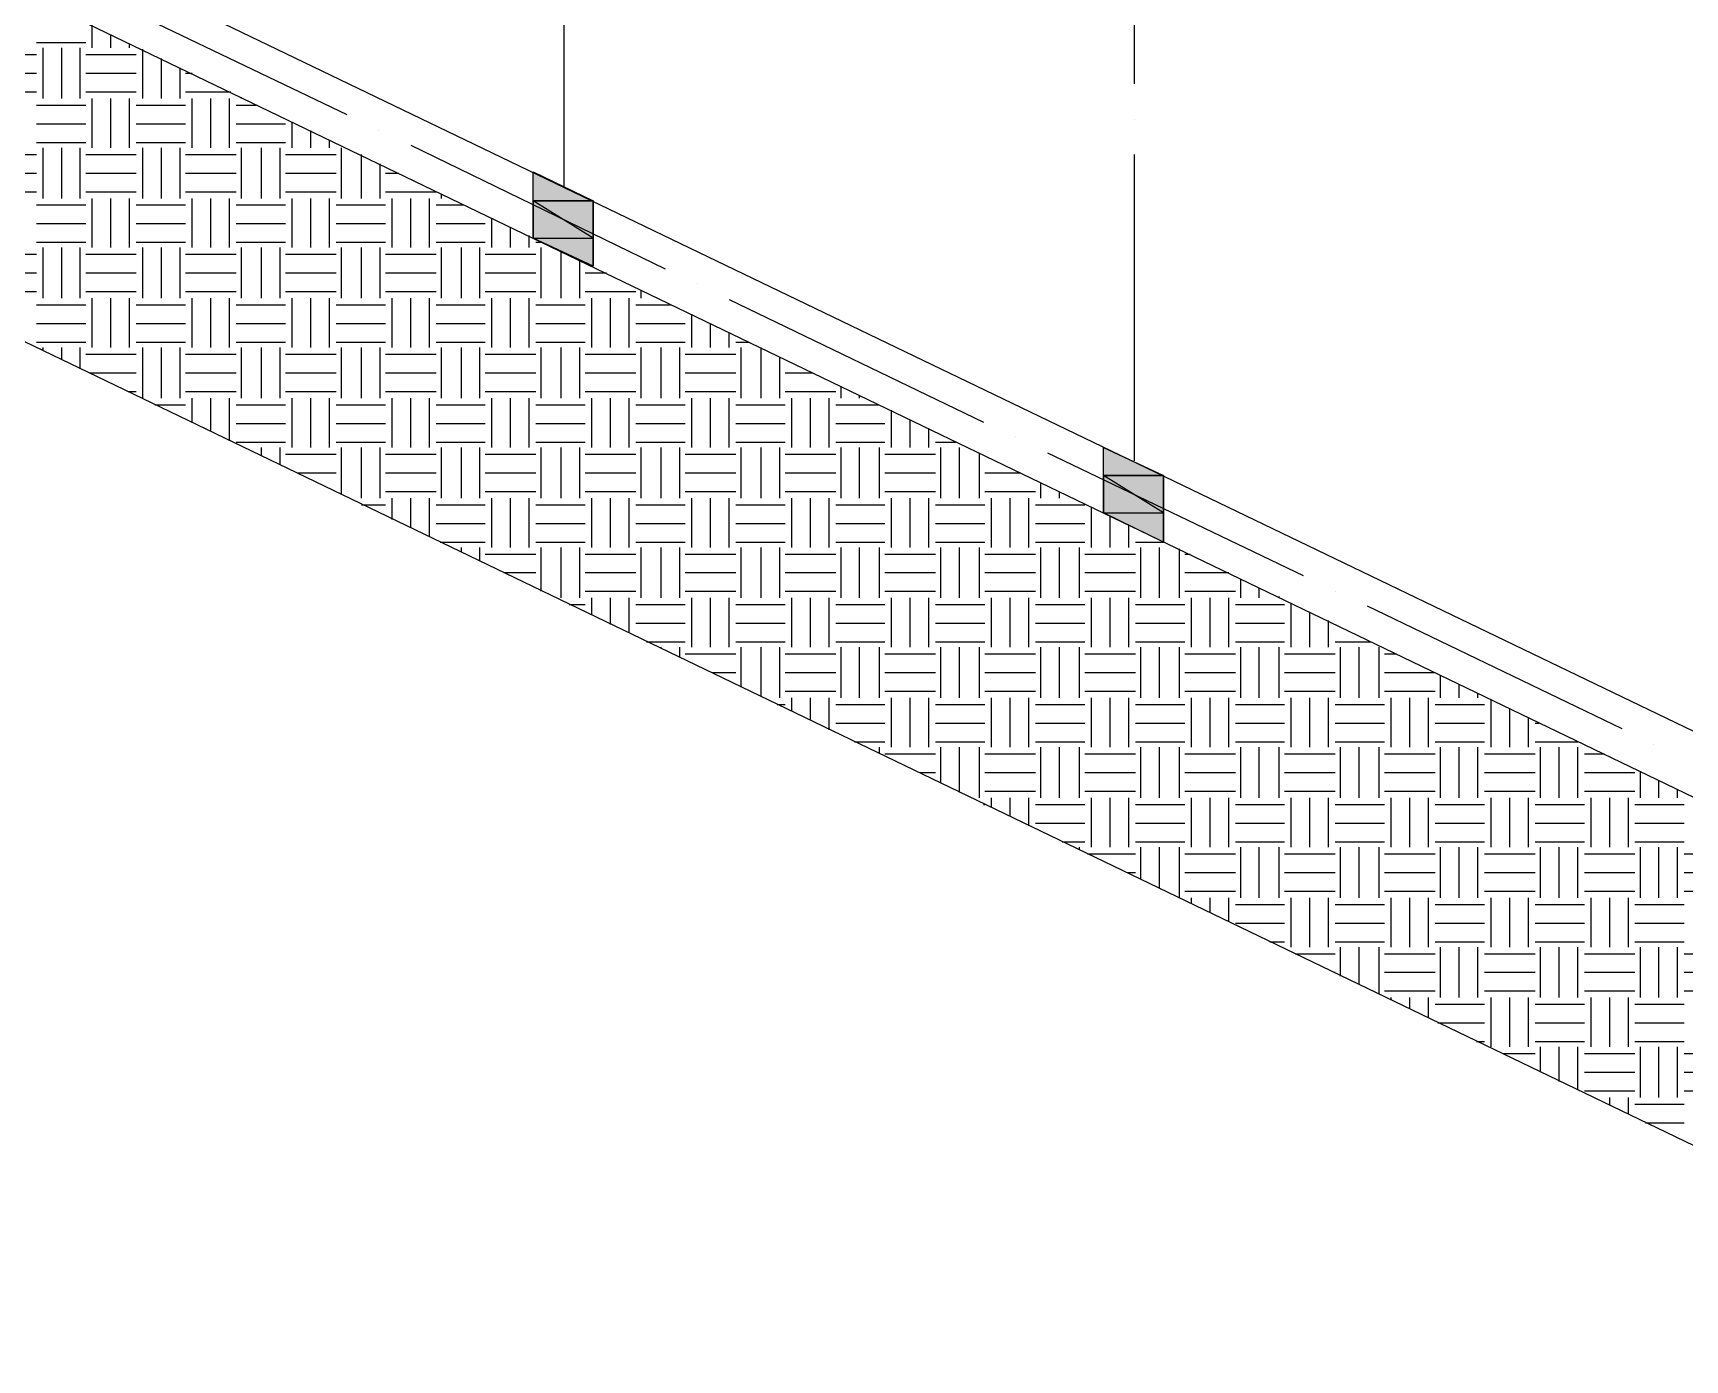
# Model space of a CAD drawing. Header units: millimetres. Extents: x 3504 to 3889, y 1729 to 1927.
# Drawn here: x 3595.5 to 3648, y 1818.4 to 1860.6 of the extents above; entities that cross this region are included whole.
import ezdxf

# ---------------------------------------------------------------- set-up
doc = ezdxf.new("R2010")
doc.units = ezdxf.units.MM

msp = doc.modelspace()

# ---------------------------------------------------------------- hatches: boundary and pattern name
at = {"true_color": 0x000000}
for points in [[(3611.398, 1856.195), (3613.303, 1855.264), (3611.398, 1855.264)], [(3611.398, 1855.264), (3613.303, 1855.264), (3613.303, 1854.078)], [(3629.516, 1847.432), (3631.421, 1846.543), (3629.516, 1846.543)], [(3629.516, 1846.543), (3631.421, 1846.543), (3631.421, 1845.358)]]:
    msp.add_hatch(color=18, dxfattribs=at).paths.add_polyline_path(points)
h = msp.add_hatch(color=18, dxfattribs=at)
h.paths.add_polyline_path([(3611.398, 1855.264), (3611.398, 1854.078), (3613.303, 1854.078)])
h.paths.add_polyline_path([(3611.398, 1854.078), (3613.303, 1854.078), (3613.303, 1853.189)])
h = msp.add_hatch(color=18, dxfattribs=at)
h.paths.add_polyline_path([(3629.516, 1846.543), (3629.516, 1845.358), (3631.421, 1845.358)])
h.paths.add_polyline_path([(3629.516, 1845.358), (3631.421, 1845.358), (3631.421, 1844.426)])

# ---------------------------------------------------------------- linework, layer by layer
at = {"color": 18, "linetype": 'Continuous', "lineweight": -2, "true_color": 0x000000}
for p, q in [((3548.914, 1886.252), (3735.773, 1796.293)), ((3548.914, 1884.177), (3735.773, 1794.177)), ((3630.49, 1867.964), (3630.49, 1858.989)), ((3561.698, 1866.948), (3661.182, 1819.026)), ((3597.343, 1861.91), (3605.471, 1858.015)), ((3612.371, 1861.106), (3612.371, 1855.729)), ((3597.385, 1860.132), (3597.385, 1860.852)), ((3597.978, 1860.132), (3597.978, 1860.555)), ((3593.999, 1859.92), (3595.607, 1859.92)), ((3595.607, 1860.301), (3597.174, 1860.301)), ((3595.819, 1858.523), (3595.819, 1860.132)), ((3596.412, 1858.523), (3596.412, 1860.132)), ((3597.004, 1858.523), (3597.004, 1860.132)), ((3597.174, 1859.92), (3598.782, 1859.92)), ((3598.571, 1860.132), (3598.571, 1860.259)), ((3598.994, 1858.523), (3598.994, 1860.09)), ((3593.999, 1859.328), (3595.607, 1859.328)), ((3597.174, 1859.328), (3598.782, 1859.328)), ((3599.587, 1858.523), (3599.587, 1859.793)), ((3600.179, 1858.523), (3600.179, 1859.497)), ((3600.349, 1859.328), (3600.56, 1859.328)), ((3593.999, 1858.735), (3595.607, 1858.735)), ((3595.607, 1858.312), (3597.174, 1858.312)), ((3597.174, 1858.735), (3598.782, 1858.735)), ((3597.385, 1856.957), (3597.385, 1858.523)), ((3597.978, 1856.957), (3597.978, 1858.523)), ((3598.571, 1856.957), (3598.571, 1858.523)), ((3598.782, 1858.312), (3600.349, 1858.312)), ((3600.349, 1858.735), (3601.788, 1858.735)), ((3600.56, 1856.957), (3600.56, 1858.523)), ((3601.153, 1856.957), (3601.153, 1858.523)), ((3601.746, 1856.957), (3601.746, 1858.523)), ((3601.957, 1858.312), (3602.592, 1858.312)), ((3602.127, 1858.523), (3602.127, 1858.566)), ((3603.735, 1856.957), (3603.735, 1857.761)), ((3630.49, 1857.846), (3630.49, 1857.846)), ((3595.607, 1857.719), (3597.174, 1857.719)), ((3598.782, 1857.719), (3600.349, 1857.719)), ((3601.957, 1857.719), (3603.524, 1857.719)), ((3604.328, 1856.957), (3604.328, 1857.507)), ((3606.487, 1857.507), (3606.487, 1857.507)), ((3593.999, 1856.745), (3595.607, 1856.745)), ((3595.607, 1857.126), (3597.174, 1857.126)), ((3595.819, 1855.348), (3595.819, 1856.957)), ((3596.412, 1855.348), (3596.412, 1856.957)), ((3597.004, 1855.348), (3597.004, 1856.957)), ((3597.174, 1856.745), (3598.782, 1856.745)), ((3598.782, 1857.126), (3600.349, 1857.126)), ((3598.994, 1855.348), (3598.994, 1856.957)), ((3599.587, 1855.348), (3599.587, 1856.957)), ((3600.179, 1855.348), (3600.179, 1856.957)), ((3600.349, 1856.745), (3601.957, 1856.745)), ((3601.957, 1857.126), (3603.524, 1857.126)), ((3602.127, 1855.348), (3602.127, 1856.957)), ((3602.762, 1855.348), (3602.762, 1856.957)), ((3603.354, 1855.348), (3603.354, 1856.957)), ((3603.524, 1856.745), (3605.132, 1856.745)), ((3604.921, 1856.957), (3604.921, 1857.211)), ((3605.302, 1855.348), (3605.302, 1856.957)), ((3605.937, 1855.348), (3605.937, 1856.745)), ((3607.503, 1857.042), (3615.589, 1853.105)), ((3630.49, 1856.745), (3630.49, 1847.009)), ((3606.529, 1855.348), (3606.529, 1856.449)), ((3611.398, 1854.078), (3611.398, 1856.195)), ((3593.999, 1856.153), (3595.607, 1856.153)), ((3597.174, 1856.153), (3598.782, 1856.153)), ((3600.349, 1856.153), (3601.957, 1856.153)), ((3603.524, 1856.153), (3605.132, 1856.153)), ((3606.699, 1856.153), (3607.122, 1856.153)), ((3593.999, 1855.56), (3595.607, 1855.56)), ((3595.607, 1855.137), (3597.174, 1855.137)), ((3597.174, 1855.56), (3598.782, 1855.56)), ((3597.385, 1853.782), (3597.385, 1855.348)), ((3597.978, 1853.782), (3597.978, 1855.348)), ((3598.571, 1853.782), (3598.571, 1855.348)), ((3598.782, 1855.137), (3600.349, 1855.137)), ((3600.349, 1855.56), (3601.957, 1855.56)), ((3600.56, 1853.782), (3600.56, 1855.348)), ((3601.153, 1853.782), (3601.153, 1855.348)), ((3601.746, 1853.782), (3601.746, 1855.348)), ((3601.957, 1855.137), (3603.524, 1855.137)), ((3603.524, 1855.56), (3605.132, 1855.56)), ((3603.735, 1853.782), (3603.735, 1855.348)), ((3604.328, 1853.782), (3604.328, 1855.348)), ((3604.921, 1853.782), (3604.921, 1855.348)), ((3605.132, 1855.137), (3606.699, 1855.137)), ((3606.699, 1855.56), (3608.307, 1855.56)), ((3606.91, 1853.782), (3606.91, 1855.348)), ((3607.503, 1853.782), (3607.503, 1855.348)), ((3608.096, 1853.782), (3608.096, 1855.348)), ((3608.307, 1855.137), (3609.196, 1855.137)), ((3608.477, 1855.348), (3608.477, 1855.475)), ((3613.303, 1853.189), (3613.303, 1855.264)), ((3610.085, 1853.782), (3610.085, 1854.713)), ((3595.607, 1854.544), (3597.174, 1854.544)), ((3598.782, 1854.544), (3600.349, 1854.544)), ((3601.957, 1854.544), (3603.524, 1854.544)), ((3605.132, 1854.544), (3606.699, 1854.544)), ((3608.307, 1854.544), (3609.874, 1854.544)), ((3610.678, 1853.782), (3610.678, 1854.417)), ((3611.271, 1853.782), (3611.271, 1854.163)), ((3593.999, 1853.57), (3595.607, 1853.57)), ((3595.607, 1853.951), (3597.174, 1853.951)), ((3595.819, 1852.173), (3595.819, 1853.782)), ((3596.412, 1852.173), (3596.412, 1853.782)), ((3597.004, 1852.173), (3597.004, 1853.782)), ((3597.174, 1853.57), (3598.782, 1853.57)), ((3598.782, 1853.951), (3600.349, 1853.951)), ((3598.994, 1852.173), (3598.994, 1853.782)), ((3599.587, 1852.173), (3599.587, 1853.782)), ((3600.179, 1852.173), (3600.179, 1853.782)), ((3600.349, 1853.57), (3601.957, 1853.57)), ((3601.957, 1853.951), (3603.524, 1853.951)), ((3602.127, 1852.173), (3602.127, 1853.782)), ((3602.762, 1852.173), (3602.762, 1853.782)), ((3603.354, 1852.173), (3603.354, 1853.782)), ((3603.524, 1853.57), (3605.132, 1853.57)), ((3605.132, 1853.951), (3606.699, 1853.951)), ((3605.302, 1852.173), (3605.302, 1853.782)), ((3605.937, 1852.173), (3605.937, 1853.782)), ((3606.529, 1852.173), (3606.529, 1853.782)), ((3606.699, 1853.57), (3608.307, 1853.57)), ((3608.307, 1853.951), (3609.874, 1853.951)), ((3608.477, 1852.173), (3608.477, 1853.782)), ((3609.112, 1852.173), (3609.112, 1853.782)), ((3609.704, 1852.173), (3609.704, 1853.782)), ((3609.874, 1853.57), (3611.482, 1853.57)), ((3611.482, 1853.951), (3611.652, 1853.951)), ((3611.652, 1852.173), (3611.652, 1853.782)), ((3612.287, 1852.173), (3612.287, 1853.655)), ((3612.879, 1852.173), (3612.879, 1853.401)), ((3593.999, 1852.978), (3595.607, 1852.978)), ((3597.174, 1852.978), (3598.782, 1852.978)), ((3600.349, 1852.978), (3601.957, 1852.978)), ((3603.524, 1852.978), (3605.132, 1852.978)), ((3606.699, 1852.978), (3608.307, 1852.978)), ((3609.874, 1852.978), (3611.482, 1852.978)), ((3613.049, 1852.978), (3613.726, 1852.978)), ((3616.605, 1852.639), (3616.605, 1852.639)), ((3593.999, 1852.385), (3595.607, 1852.385)), ((3597.174, 1852.385), (3598.782, 1852.385)), ((3597.385, 1850.607), (3597.385, 1852.173)), ((3597.978, 1850.607), (3597.978, 1852.173)), ((3598.571, 1850.607), (3598.571, 1852.173)), ((3600.349, 1852.385), (3601.957, 1852.385)), ((3600.56, 1850.607), (3600.56, 1852.173)), ((3601.153, 1850.607), (3601.153, 1852.173)), ((3601.746, 1850.607), (3601.746, 1852.173)), ((3603.524, 1852.385), (3605.132, 1852.385)), ((3603.735, 1850.607), (3603.735, 1852.173)), ((3604.328, 1850.607), (3604.328, 1852.173)), ((3604.921, 1850.607), (3604.921, 1852.173)), ((3606.699, 1852.385), (3608.307, 1852.385)), ((3606.91, 1850.607), (3606.91, 1852.173)), ((3607.503, 1850.607), (3607.503, 1852.173)), ((3608.096, 1850.607), (3608.096, 1852.173)), ((3609.874, 1852.385), (3611.482, 1852.385)), ((3610.085, 1850.607), (3610.085, 1852.173)), ((3610.678, 1850.607), (3610.678, 1852.173)), ((3611.271, 1850.607), (3611.271, 1852.173)), ((3613.049, 1852.385), (3614.657, 1852.385)), ((3613.26, 1850.607), (3613.26, 1852.173)), ((3613.853, 1850.607), (3613.853, 1852.173)), ((3614.446, 1850.607), (3614.446, 1852.173)), ((3614.827, 1852.173), (3614.827, 1852.427)), ((3617.621, 1852.131), (3625.706, 1848.236)), ((3595.607, 1851.962), (3597.174, 1851.962)), ((3598.782, 1851.962), (3600.349, 1851.962)), ((3601.957, 1851.962), (3603.524, 1851.962)), ((3605.132, 1851.962), (3606.699, 1851.962)), ((3608.307, 1851.962), (3609.874, 1851.962)), ((3611.482, 1851.962), (3613.049, 1851.962)), ((3614.657, 1851.962), (3615.758, 1851.962)), ((3616.435, 1850.607), (3616.435, 1851.665)), ((3595.607, 1851.369), (3597.174, 1851.369)), ((3598.782, 1851.369), (3600.349, 1851.369)), ((3601.957, 1851.369), (3603.524, 1851.369)), ((3605.132, 1851.369), (3606.699, 1851.369)), ((3608.307, 1851.369), (3609.874, 1851.369)), ((3611.482, 1851.369), (3613.049, 1851.369)), ((3614.657, 1851.369), (3616.224, 1851.369)), ((3617.028, 1850.607), (3617.028, 1851.369)), ((3617.621, 1850.607), (3617.621, 1851.073)), ((3595.607, 1850.776), (3597.174, 1850.776)), ((3595.819, 1850.522), (3595.819, 1850.607)), ((3596.412, 1850.226), (3596.412, 1850.607)), ((3597.004, 1849.93), (3597.004, 1850.607)), ((3597.174, 1850.395), (3598.782, 1850.395)), ((3598.782, 1850.776), (3600.349, 1850.776)), ((3598.994, 1848.998), (3598.994, 1850.607)), ((3599.587, 1848.998), (3599.587, 1850.607)), ((3600.179, 1848.998), (3600.179, 1850.607)), ((3600.349, 1850.395), (3601.957, 1850.395)), ((3601.957, 1850.776), (3603.524, 1850.776)), ((3602.127, 1848.998), (3602.127, 1850.607)), ((3602.762, 1848.998), (3602.762, 1850.607)), ((3603.354, 1848.998), (3603.354, 1850.607)), ((3603.524, 1850.395), (3605.132, 1850.395)), ((3605.132, 1850.776), (3606.699, 1850.776)), ((3605.302, 1848.998), (3605.302, 1850.607)), ((3605.937, 1848.998), (3605.937, 1850.607)), ((3606.529, 1848.998), (3606.529, 1850.607)), ((3606.699, 1850.395), (3608.307, 1850.395)), ((3608.307, 1850.776), (3609.874, 1850.776)), ((3608.477, 1848.998), (3608.477, 1850.607)), ((3609.112, 1848.998), (3609.112, 1850.607)), ((3609.704, 1848.998), (3609.704, 1850.607)), ((3609.874, 1850.395), (3611.482, 1850.395)), ((3611.482, 1850.776), (3613.049, 1850.776)), ((3611.652, 1848.998), (3611.652, 1850.607)), ((3612.287, 1848.998), (3612.287, 1850.607)), ((3612.879, 1848.998), (3612.879, 1850.607)), ((3613.049, 1850.395), (3614.657, 1850.395)), ((3614.657, 1850.776), (3616.224, 1850.776)), ((3614.827, 1848.998), (3614.827, 1850.607)), ((3615.462, 1848.998), (3615.462, 1850.607)), ((3616.054, 1848.998), (3616.054, 1850.607)), ((3616.224, 1850.395), (3617.832, 1850.395)), ((3617.832, 1850.776), (3618.256, 1850.776)), ((3618.002, 1848.998), (3618.002, 1850.607)), ((3618.637, 1848.998), (3618.637, 1850.607)), ((3619.229, 1848.998), (3619.229, 1850.311)), ((3597.301, 1849.803), (3598.782, 1849.803)), ((3600.349, 1849.803), (3601.957, 1849.803)), ((3603.524, 1849.803), (3605.132, 1849.803)), ((3606.699, 1849.803), (3608.307, 1849.803)), ((3609.874, 1849.803), (3611.482, 1849.803)), ((3613.049, 1849.803), (3614.657, 1849.803)), ((3616.224, 1849.803), (3617.832, 1849.803)), ((3619.399, 1849.803), (3620.288, 1849.803)), ((3621.177, 1848.998), (3621.177, 1849.379)), ((3598.528, 1849.21), (3598.782, 1849.21)), ((3600.349, 1849.21), (3601.957, 1849.21)), ((3600.56, 1848.236), (3600.56, 1848.998)), ((3601.153, 1847.94), (3601.153, 1848.998)), ((3601.746, 1847.644), (3601.746, 1848.998)), ((3603.524, 1849.21), (3605.132, 1849.21)), ((3603.735, 1847.432), (3603.735, 1848.998)), ((3604.328, 1847.432), (3604.328, 1848.998)), ((3604.921, 1847.432), (3604.921, 1848.998)), ((3606.699, 1849.21), (3608.307, 1849.21)), ((3606.91, 1847.432), (3606.91, 1848.998)), ((3607.503, 1847.432), (3607.503, 1848.998)), ((3608.096, 1847.432), (3608.096, 1848.998)), ((3609.874, 1849.21), (3611.482, 1849.21)), ((3610.085, 1847.432), (3610.085, 1848.998)), ((3610.678, 1847.432), (3610.678, 1848.998)), ((3611.271, 1847.432), (3611.271, 1848.998)), ((3613.049, 1849.21), (3614.657, 1849.21)), ((3613.26, 1847.432), (3613.26, 1848.998)), ((3613.853, 1847.432), (3613.853, 1848.998)), ((3614.446, 1847.432), (3614.446, 1848.998)), ((3616.224, 1849.21), (3617.832, 1849.21)), ((3616.435, 1847.432), (3616.435, 1848.998)), ((3617.028, 1847.432), (3617.028, 1848.998)), ((3617.621, 1847.432), (3617.621, 1848.998)), ((3619.399, 1849.21), (3621.007, 1849.21)), ((3619.61, 1847.432), (3619.61, 1848.998)), ((3620.203, 1847.432), (3620.203, 1848.998)), ((3620.796, 1847.432), (3620.796, 1848.998)), ((3621.769, 1848.998), (3621.769, 1849.083)), ((3599.375, 1848.787), (3600.349, 1848.787)), ((3601.957, 1848.787), (3603.524, 1848.787)), ((3605.132, 1848.787), (3606.699, 1848.787)), ((3608.307, 1848.787), (3609.874, 1848.787)), ((3611.482, 1848.787), (3613.049, 1848.787)), ((3614.657, 1848.787), (3616.224, 1848.787)), ((3617.832, 1848.787), (3619.399, 1848.787)), ((3621.007, 1848.787), (3622.362, 1848.787)), ((3622.785, 1847.432), (3622.785, 1848.617)), ((3623.378, 1847.432), (3623.378, 1848.321)), ((3601.957, 1848.194), (3603.524, 1848.194)), ((3605.132, 1848.194), (3606.699, 1848.194)), ((3608.307, 1848.194), (3609.874, 1848.194)), ((3611.482, 1848.194), (3613.049, 1848.194)), ((3614.657, 1848.194), (3616.224, 1848.194)), ((3617.832, 1848.194), (3619.399, 1848.194)), ((3621.007, 1848.194), (3622.574, 1848.194)), ((3623.971, 1847.432), (3623.971, 1848.025)), ((3626.722, 1847.771), (3626.722, 1847.771)), ((3601.957, 1847.601), (3603.524, 1847.601)), ((3602.762, 1847.178), (3602.762, 1847.432)), ((3603.354, 1846.882), (3603.354, 1847.432)), ((3605.132, 1847.601), (3606.699, 1847.601)), ((3605.302, 1845.95), (3605.302, 1847.432)), ((3605.937, 1845.823), (3605.937, 1847.432)), ((3606.529, 1845.823), (3606.529, 1847.432)), ((3608.307, 1847.601), (3609.874, 1847.601)), ((3608.477, 1845.823), (3608.477, 1847.432)), ((3609.112, 1845.823), (3609.112, 1847.432)), ((3609.704, 1845.823), (3609.704, 1847.432)), ((3611.482, 1847.601), (3613.049, 1847.601)), ((3611.652, 1845.823), (3611.652, 1847.432)), ((3612.287, 1845.823), (3612.287, 1847.432)), ((3612.879, 1845.823), (3612.879, 1847.432)), ((3614.657, 1847.601), (3616.224, 1847.601)), ((3614.827, 1845.823), (3614.827, 1847.432)), ((3615.462, 1845.823), (3615.462, 1847.432)), ((3616.054, 1845.823), (3616.054, 1847.432)), ((3617.832, 1847.601), (3619.399, 1847.601)), ((3618.002, 1845.823), (3618.002, 1847.432)), ((3618.637, 1845.823), (3618.637, 1847.432)), ((3619.229, 1845.823), (3619.229, 1847.432)), ((3621.007, 1847.601), (3622.574, 1847.601)), ((3621.177, 1845.823), (3621.177, 1847.432)), ((3621.769, 1845.823), (3621.769, 1847.432)), ((3622.404, 1845.823), (3622.404, 1847.432)), ((3624.182, 1847.601), (3624.817, 1847.601)), ((3624.352, 1845.823), (3624.352, 1847.432)), ((3624.944, 1845.823), (3624.944, 1847.432)), ((3625.579, 1845.823), (3625.579, 1847.263)), ((3627.738, 1847.263), (3635.866, 1843.368)), ((3629.516, 1845.358), (3629.516, 1847.432)), ((3603.524, 1847.22), (3605.132, 1847.22)), ((3606.699, 1847.22), (3608.307, 1847.22)), ((3609.874, 1847.22), (3611.482, 1847.22)), ((3613.049, 1847.22), (3614.657, 1847.22)), ((3616.224, 1847.22), (3617.832, 1847.22)), ((3619.399, 1847.22), (3621.007, 1847.22)), ((3622.574, 1847.22), (3624.182, 1847.22)), ((3603.905, 1846.628), (3605.132, 1846.628)), ((3606.699, 1846.628), (3608.307, 1846.628)), ((3609.874, 1846.628), (3611.482, 1846.628)), ((3613.049, 1846.628), (3614.657, 1846.628)), ((3616.224, 1846.628), (3617.832, 1846.628)), ((3619.399, 1846.628), (3621.007, 1846.628)), ((3622.574, 1846.628), (3624.182, 1846.628)), ((3625.749, 1846.628), (3626.892, 1846.628)), ((3627.527, 1845.823), (3627.527, 1846.289)), ((3631.421, 1844.426), (3631.421, 1846.543)), ((3606.699, 1846.035), (3608.307, 1846.035)), ((3606.91, 1845.146), (3606.91, 1845.823)), ((3607.503, 1844.892), (3607.503, 1845.823)), ((3608.096, 1844.596), (3608.096, 1845.823)), ((3609.874, 1846.035), (3611.482, 1846.035)), ((3610.085, 1844.257), (3610.085, 1845.823)), ((3610.678, 1844.257), (3610.678, 1845.823)), ((3611.271, 1844.257), (3611.271, 1845.823)), ((3613.049, 1846.035), (3614.657, 1846.035)), ((3613.26, 1844.257), (3613.26, 1845.823)), ((3613.853, 1844.257), (3613.853, 1845.823)), ((3614.446, 1844.257), (3614.446, 1845.823)), ((3616.224, 1846.035), (3617.832, 1846.035)), ((3616.435, 1844.257), (3616.435, 1845.823)), ((3617.028, 1844.257), (3617.028, 1845.823)), ((3617.621, 1844.257), (3617.621, 1845.823)), ((3619.399, 1846.035), (3621.007, 1846.035)), ((3619.61, 1844.257), (3619.61, 1845.823)), ((3620.203, 1844.257), (3620.203, 1845.823)), ((3620.796, 1844.257), (3620.796, 1845.823)), ((3622.574, 1846.035), (3624.182, 1846.035)), ((3622.785, 1844.257), (3622.785, 1845.823)), ((3623.378, 1844.257), (3623.378, 1845.823)), ((3623.971, 1844.257), (3623.971, 1845.823)), ((3625.749, 1846.035), (3627.357, 1846.035)), ((3625.96, 1844.257), (3625.96, 1845.823)), ((3626.553, 1844.257), (3626.553, 1845.823)), ((3627.146, 1844.257), (3627.146, 1845.823)), ((3628.119, 1845.823), (3628.119, 1846.035)), ((3605.937, 1845.612), (3606.699, 1845.612)), ((3608.307, 1845.612), (3609.874, 1845.612)), ((3611.482, 1845.612), (3613.049, 1845.612)), ((3614.657, 1845.612), (3616.224, 1845.612)), ((3617.832, 1845.612), (3619.399, 1845.612)), ((3621.007, 1845.612), (3622.574, 1845.612)), ((3624.182, 1845.612), (3625.749, 1845.612)), ((3627.357, 1845.612), (3628.924, 1845.612)), ((3629.135, 1844.257), (3629.135, 1845.527)), ((3629.728, 1844.257), (3629.728, 1845.273)), ((3608.307, 1845.019), (3609.874, 1845.019)), ((3611.482, 1845.019), (3613.049, 1845.019)), ((3614.657, 1845.019), (3616.224, 1845.019)), ((3617.832, 1845.019), (3619.399, 1845.019)), ((3621.007, 1845.019), (3622.574, 1845.019)), ((3624.182, 1845.019), (3625.749, 1845.019)), ((3627.357, 1845.019), (3628.924, 1845.019)), ((3630.321, 1844.257), (3630.321, 1844.977)), ((3608.434, 1844.426), (3609.874, 1844.426)), ((3609.112, 1844.13), (3609.112, 1844.257)), ((3609.704, 1843.834), (3609.704, 1844.257)), ((3611.482, 1844.426), (3613.049, 1844.426)), ((3611.652, 1842.86), (3611.652, 1844.257)), ((3612.287, 1842.648), (3612.287, 1844.257)), ((3612.879, 1842.648), (3612.879, 1844.257)), ((3614.657, 1844.426), (3616.224, 1844.426)), ((3614.827, 1842.648), (3614.827, 1844.257)), ((3615.462, 1842.648), (3615.462, 1844.257)), ((3616.054, 1842.648), (3616.054, 1844.257)), ((3617.832, 1844.426), (3619.399, 1844.426)), ((3618.002, 1842.648), (3618.002, 1844.257)), ((3618.637, 1842.648), (3618.637, 1844.257)), ((3619.229, 1842.648), (3619.229, 1844.257)), ((3621.007, 1844.426), (3622.574, 1844.426)), ((3621.177, 1842.648), (3621.177, 1844.257)), ((3621.769, 1842.648), (3621.769, 1844.257)), ((3622.404, 1842.648), (3622.404, 1844.257)), ((3624.182, 1844.426), (3625.749, 1844.426)), ((3624.352, 1842.648), (3624.352, 1844.257)), ((3624.944, 1842.648), (3624.944, 1844.257)), ((3625.579, 1842.648), (3625.579, 1844.257)), ((3627.357, 1844.426), (3628.924, 1844.426)), ((3627.527, 1842.648), (3627.527, 1844.257)), ((3628.119, 1842.648), (3628.119, 1844.257)), ((3628.754, 1842.648), (3628.754, 1844.257)), ((3630.532, 1844.426), (3631.421, 1844.426)), ((3630.702, 1842.648), (3630.702, 1844.257)), ((3631.294, 1842.648), (3631.294, 1844.257)), ((3631.929, 1842.648), (3631.929, 1844.215)), ((3609.874, 1844.045), (3611.482, 1844.045)), ((3613.049, 1844.045), (3614.657, 1844.045)), ((3616.224, 1844.045), (3617.832, 1844.045)), ((3619.399, 1844.045), (3621.007, 1844.045)), ((3622.574, 1844.045), (3624.182, 1844.045)), ((3625.749, 1844.045), (3627.357, 1844.045)), ((3628.924, 1844.045), (3630.532, 1844.045)), ((3632.099, 1844.045), (3632.268, 1844.045)), ((3610.466, 1843.453), (3611.482, 1843.453)), ((3613.049, 1843.453), (3614.657, 1843.453)), ((3616.224, 1843.453), (3617.832, 1843.453)), ((3619.399, 1843.453), (3621.007, 1843.453)), ((3622.574, 1843.453), (3624.182, 1843.453)), ((3625.749, 1843.453), (3627.357, 1843.453)), ((3628.924, 1843.453), (3630.532, 1843.453)), ((3632.099, 1843.453), (3633.496, 1843.453)), ((3633.877, 1842.648), (3633.877, 1843.241)), ((3613.049, 1842.86), (3614.657, 1842.86)), ((3613.26, 1842.098), (3613.26, 1842.648)), ((3613.853, 1841.802), (3613.853, 1842.648)), ((3614.446, 1841.548), (3614.446, 1842.648)), ((3616.224, 1842.86), (3617.832, 1842.86)), ((3616.435, 1841.082), (3616.435, 1842.648)), ((3617.028, 1841.082), (3617.028, 1842.648)), ((3617.621, 1841.082), (3617.621, 1842.648)), ((3619.399, 1842.86), (3621.007, 1842.86)), ((3619.61, 1841.082), (3619.61, 1842.648)), ((3620.203, 1841.082), (3620.203, 1842.648)), ((3620.796, 1841.082), (3620.796, 1842.648)), ((3622.574, 1842.86), (3624.182, 1842.86)), ((3622.785, 1841.082), (3622.785, 1842.648)), ((3623.378, 1841.082), (3623.378, 1842.648)), ((3623.971, 1841.082), (3623.971, 1842.648)), ((3625.749, 1842.86), (3627.357, 1842.86)), ((3625.96, 1841.082), (3625.96, 1842.648)), ((3626.553, 1841.082), (3626.553, 1842.648)), ((3627.146, 1841.082), (3627.146, 1842.648)), ((3628.924, 1842.86), (3630.532, 1842.86)), ((3629.135, 1841.082), (3629.135, 1842.648)), ((3629.728, 1841.082), (3629.728, 1842.648)), ((3630.321, 1841.082), (3630.321, 1842.648)), ((3632.099, 1842.86), (3633.707, 1842.86)), ((3632.31, 1841.082), (3632.31, 1842.648)), ((3632.903, 1841.082), (3632.903, 1842.648)), ((3633.496, 1841.082), (3633.496, 1842.648)), ((3634.469, 1842.648), (3634.469, 1842.945)), ((3635.104, 1842.648), (3635.104, 1842.691)), ((3636.882, 1842.86), (3636.882, 1842.86)), ((3612.541, 1842.437), (3613.049, 1842.437)), ((3614.657, 1842.437), (3616.224, 1842.437)), ((3617.832, 1842.437), (3619.399, 1842.437)), ((3621.007, 1842.437), (3622.574, 1842.437)), ((3624.182, 1842.437), (3625.749, 1842.437)), ((3627.357, 1842.437), (3628.924, 1842.437)), ((3630.532, 1842.437), (3632.099, 1842.437)), ((3633.707, 1842.437), (3635.274, 1842.437)), ((3635.485, 1841.082), (3635.485, 1842.479)), ((3636.078, 1841.082), (3636.078, 1842.183)), ((3637.898, 1842.394), (3645.984, 1838.5)), ((3614.657, 1841.844), (3616.224, 1841.844)), ((3617.832, 1841.844), (3619.399, 1841.844)), ((3621.007, 1841.844), (3622.574, 1841.844)), ((3624.182, 1841.844), (3625.749, 1841.844)), ((3627.357, 1841.844), (3628.924, 1841.844)), ((3630.532, 1841.844), (3632.099, 1841.844)), ((3633.707, 1841.844), (3635.274, 1841.844)), ((3636.671, 1841.082), (3636.671, 1841.929)), ((3614.996, 1841.251), (3616.224, 1841.251)), ((3615.462, 1841.04), (3615.462, 1841.082)), ((3616.054, 1840.786), (3616.054, 1841.082)), ((3617.832, 1841.251), (3619.399, 1841.251)), ((3618.002, 1839.812), (3618.002, 1841.082)), ((3618.637, 1839.516), (3618.637, 1841.082)), ((3619.229, 1839.473), (3619.229, 1841.082)), ((3621.007, 1841.251), (3622.574, 1841.251)), ((3621.177, 1839.473), (3621.177, 1841.082)), ((3621.769, 1839.473), (3621.769, 1841.082)), ((3622.404, 1839.473), (3622.404, 1841.082)), ((3624.182, 1841.251), (3625.749, 1841.251)), ((3624.352, 1839.473), (3624.352, 1841.082)), ((3624.944, 1839.473), (3624.944, 1841.082)), ((3625.579, 1839.473), (3625.579, 1841.082)), ((3627.357, 1841.251), (3628.924, 1841.251)), ((3627.527, 1839.473), (3627.527, 1841.082)), ((3628.119, 1839.473), (3628.119, 1841.082)), ((3628.754, 1839.473), (3628.754, 1841.082)), ((3630.532, 1841.251), (3632.099, 1841.251)), ((3630.702, 1839.473), (3630.702, 1841.082)), ((3631.294, 1839.473), (3631.294, 1841.082)), ((3631.929, 1839.473), (3631.929, 1841.082)), ((3633.707, 1841.251), (3635.274, 1841.251)), ((3633.877, 1839.473), (3633.877, 1841.082)), ((3634.469, 1839.473), (3634.469, 1841.082)), ((3635.104, 1839.473), (3635.104, 1841.082)), ((3636.882, 1841.251), (3638.025, 1841.251)), ((3637.052, 1839.473), (3637.052, 1841.082)), ((3637.644, 1839.473), (3637.644, 1841.082)), ((3638.279, 1839.473), (3638.279, 1841.082)), ((3616.224, 1840.87), (3617.832, 1840.87)), ((3619.399, 1840.87), (3621.007, 1840.87)), ((3622.574, 1840.87), (3624.182, 1840.87)), ((3625.749, 1840.87), (3627.357, 1840.87)), ((3628.924, 1840.87), (3630.532, 1840.87)), ((3632.099, 1840.87), (3633.707, 1840.87)), ((3635.274, 1840.87), (3636.882, 1840.87)), ((3638.449, 1840.87), (3638.83, 1840.87)), ((3617.07, 1840.278), (3617.832, 1840.278)), ((3619.399, 1840.278), (3621.007, 1840.278)), ((3622.574, 1840.278), (3624.182, 1840.278)), ((3625.749, 1840.278), (3627.357, 1840.278)), ((3628.924, 1840.278), (3630.532, 1840.278)), ((3632.099, 1840.278), (3633.707, 1840.278)), ((3635.274, 1840.278), (3636.882, 1840.278)), ((3638.449, 1840.278), (3640.057, 1840.278)), ((3640.227, 1839.473), (3640.227, 1840.193)), ((3640.819, 1839.473), (3640.819, 1839.897)), ((3619.399, 1839.685), (3621.007, 1839.685)), ((3619.61, 1839.05), (3619.61, 1839.473)), ((3620.203, 1838.754), (3620.203, 1839.473)), ((3620.796, 1838.457), (3620.796, 1839.473)), ((3622.574, 1839.685), (3624.182, 1839.685)), ((3622.785, 1837.907), (3622.785, 1839.473)), ((3623.378, 1837.907), (3623.378, 1839.473)), ((3623.971, 1837.907), (3623.971, 1839.473)), ((3625.749, 1839.685), (3627.357, 1839.685)), ((3625.96, 1837.907), (3625.96, 1839.473)), ((3626.553, 1837.907), (3626.553, 1839.473)), ((3627.146, 1837.907), (3627.146, 1839.473)), ((3628.924, 1839.685), (3630.532, 1839.685)), ((3629.135, 1837.907), (3629.135, 1839.473)), ((3629.728, 1837.907), (3629.728, 1839.473)), ((3630.321, 1837.907), (3630.321, 1839.473)), ((3632.099, 1839.685), (3633.707, 1839.685)), ((3632.31, 1837.907), (3632.31, 1839.473)), ((3632.903, 1837.907), (3632.903, 1839.473)), ((3633.496, 1837.907), (3633.496, 1839.473)), ((3635.274, 1839.685), (3636.882, 1839.685)), ((3635.485, 1837.907), (3635.485, 1839.473)), ((3636.078, 1837.907), (3636.078, 1839.473)), ((3636.671, 1837.907), (3636.671, 1839.473)), ((3638.449, 1839.685), (3640.057, 1839.685)), ((3638.66, 1837.907), (3638.66, 1839.473)), ((3639.253, 1837.907), (3639.253, 1839.473)), ((3639.846, 1837.907), (3639.846, 1839.473)), ((3641.412, 1839.473), (3641.412, 1839.6)), ((3641.835, 1837.907), (3641.835, 1839.431)), ((3619.145, 1839.262), (3619.399, 1839.262)), ((3621.007, 1839.262), (3622.574, 1839.262)), ((3624.182, 1839.262), (3625.749, 1839.262)), ((3627.357, 1839.262), (3628.924, 1839.262)), ((3630.532, 1839.262), (3632.099, 1839.262)), ((3633.707, 1839.262), (3635.274, 1839.262)), ((3636.882, 1839.262), (3638.449, 1839.262)), ((3640.057, 1839.262), (3641.624, 1839.262)), ((3642.428, 1837.907), (3642.428, 1839.135)), ((3621.007, 1838.669), (3622.574, 1838.669)), ((3624.182, 1838.669), (3625.749, 1838.669)), ((3627.357, 1838.669), (3628.924, 1838.669)), ((3630.532, 1838.669), (3632.099, 1838.669)), ((3633.707, 1838.669), (3635.274, 1838.669)), ((3636.882, 1838.669), (3638.449, 1838.669)), ((3640.057, 1838.669), (3641.624, 1838.669)), ((3643.021, 1837.907), (3643.021, 1838.838)), ((3643.232, 1838.669), (3643.359, 1838.669)), ((3621.6, 1838.076), (3622.574, 1838.076)), ((3622.404, 1837.695), (3622.404, 1837.907)), ((3624.182, 1838.076), (3625.749, 1838.076)), ((3624.352, 1836.764), (3624.352, 1837.907)), ((3624.944, 1836.468), (3624.944, 1837.907)), ((3625.579, 1836.298), (3625.579, 1837.907)), ((3627.357, 1838.076), (3628.924, 1838.076)), ((3627.527, 1836.298), (3627.527, 1837.907)), ((3628.119, 1836.298), (3628.119, 1837.907)), ((3628.754, 1836.298), (3628.754, 1837.907)), ((3630.532, 1838.076), (3632.099, 1838.076)), ((3630.702, 1836.298), (3630.702, 1837.907)), ((3631.294, 1836.298), (3631.294, 1837.907)), ((3631.929, 1836.298), (3631.929, 1837.907)), ((3633.707, 1838.076), (3635.274, 1838.076)), ((3633.877, 1836.298), (3633.877, 1837.907)), ((3634.469, 1836.298), (3634.469, 1837.907)), ((3635.104, 1836.298), (3635.104, 1837.907)), ((3636.882, 1838.076), (3638.449, 1838.076)), ((3637.052, 1836.298), (3637.052, 1837.907)), ((3637.644, 1836.298), (3637.644, 1837.907)), ((3638.279, 1836.298), (3638.279, 1837.907)), ((3640.057, 1838.076), (3641.624, 1838.076)), ((3640.227, 1836.298), (3640.227, 1837.907)), ((3640.819, 1836.298), (3640.819, 1837.907)), ((3641.412, 1836.298), (3641.412, 1837.907)), ((3643.232, 1838.076), (3644.587, 1838.076)), ((3643.402, 1836.298), (3643.402, 1837.907)), ((3643.994, 1836.298), (3643.994, 1837.907)), ((3644.587, 1836.298), (3644.587, 1837.907)), ((3645.01, 1837.907), (3645.01, 1837.907)), ((3647, 1837.992), (3647, 1837.992)), ((3622.574, 1837.695), (3624.182, 1837.695)), ((3625.749, 1837.695), (3627.357, 1837.695)), ((3628.924, 1837.695), (3630.532, 1837.695)), ((3632.099, 1837.695), (3633.707, 1837.695)), ((3635.274, 1837.695), (3636.882, 1837.695)), ((3638.449, 1837.695), (3640.057, 1837.695)), ((3641.624, 1837.695), (3643.232, 1837.695)), ((3644.799, 1837.695), (3645.434, 1837.695)), ((3623.674, 1837.103), (3624.182, 1837.103)), ((3625.749, 1837.103), (3627.357, 1837.103)), ((3628.924, 1837.103), (3630.532, 1837.103)), ((3632.099, 1837.103), (3633.707, 1837.103)), ((3635.274, 1837.103), (3636.882, 1837.103)), ((3638.449, 1837.103), (3640.057, 1837.103)), ((3641.624, 1837.103), (3643.232, 1837.103)), ((3644.799, 1837.103), (3646.407, 1837.103)), ((3646.577, 1836.298), (3646.577, 1837.145)), ((3647.169, 1836.298), (3647.169, 1836.849)), ((3625.749, 1836.51), (3627.357, 1836.51)), ((3625.96, 1836.002), (3625.96, 1836.298)), ((3626.553, 1835.706), (3626.553, 1836.298)), ((3627.146, 1835.409), (3627.146, 1836.298)), ((3628.924, 1836.51), (3630.532, 1836.51)), ((3629.135, 1834.732), (3629.135, 1836.298)), ((3629.728, 1834.732), (3629.728, 1836.298)), ((3630.321, 1834.732), (3630.321, 1836.298)), ((3632.099, 1836.51), (3633.707, 1836.51)), ((3632.31, 1834.732), (3632.31, 1836.298)), ((3632.903, 1834.732), (3632.903, 1836.298)), ((3633.496, 1834.732), (3633.496, 1836.298)), ((3635.274, 1836.51), (3636.882, 1836.51)), ((3635.485, 1834.732), (3635.485, 1836.298)), ((3636.078, 1834.732), (3636.078, 1836.298)), ((3636.671, 1834.732), (3636.671, 1836.298)), ((3638.449, 1836.51), (3640.057, 1836.51)), ((3638.66, 1834.732), (3638.66, 1836.298)), ((3639.253, 1834.732), (3639.253, 1836.298)), ((3639.846, 1834.732), (3639.846, 1836.298)), ((3641.624, 1836.51), (3643.232, 1836.51)), ((3641.835, 1834.732), (3641.835, 1836.298)), ((3642.428, 1834.732), (3642.428, 1836.298)), ((3643.021, 1834.732), (3643.021, 1836.298)), ((3644.799, 1836.51), (3646.407, 1836.51)), ((3645.01, 1834.732), (3645.01, 1836.298)), ((3645.603, 1834.732), (3645.603, 1836.298)), ((3646.196, 1834.732), (3646.196, 1836.298)), ((3647.762, 1836.298), (3647.762, 1836.552)), ((3625.706, 1836.087), (3625.749, 1836.087)), ((3627.357, 1836.087), (3628.924, 1836.087)), ((3630.532, 1836.087), (3632.099, 1836.087)), ((3633.707, 1836.087), (3635.274, 1836.087)), ((3636.882, 1836.087), (3638.449, 1836.087)), ((3640.057, 1836.087), (3641.624, 1836.087)), ((3643.232, 1836.087), (3644.799, 1836.087)), ((3646.407, 1836.087), (3647.974, 1836.087)), ((3627.357, 1835.494), (3628.924, 1835.494)), ((3630.532, 1835.494), (3632.099, 1835.494)), ((3633.707, 1835.494), (3635.274, 1835.494)), ((3636.882, 1835.494), (3638.449, 1835.494)), ((3640.057, 1835.494), (3641.624, 1835.494)), ((3643.232, 1835.494), (3644.799, 1835.494)), ((3646.407, 1835.494), (3647.974, 1835.494)), ((3628.204, 1834.901), (3628.924, 1834.901)), ((3628.754, 1834.647), (3628.754, 1834.732)), ((3630.532, 1834.901), (3632.099, 1834.901)), ((3630.702, 1833.716), (3630.702, 1834.732)), ((3631.294, 1833.42), (3631.294, 1834.732)), ((3631.929, 1833.123), (3631.929, 1834.732)), ((3633.707, 1834.901), (3635.274, 1834.901)), ((3633.877, 1833.123), (3633.877, 1834.732)), ((3634.469, 1833.123), (3634.469, 1834.732)), ((3635.104, 1833.123), (3635.104, 1834.732)), ((3636.882, 1834.901), (3638.449, 1834.901)), ((3637.052, 1833.123), (3637.052, 1834.732)), ((3637.644, 1833.123), (3637.644, 1834.732)), ((3638.279, 1833.123), (3638.279, 1834.732)), ((3640.057, 1834.901), (3641.624, 1834.901)), ((3640.227, 1833.123), (3640.227, 1834.732)), ((3640.819, 1833.123), (3640.819, 1834.732)), ((3641.412, 1833.123), (3641.412, 1834.732)), ((3643.232, 1834.901), (3644.799, 1834.901)), ((3643.402, 1833.123), (3643.402, 1834.732)), ((3643.994, 1833.123), (3643.994, 1834.732)), ((3644.587, 1833.123), (3644.587, 1834.732)), ((3646.407, 1834.901), (3647.974, 1834.901)), ((3646.577, 1833.123), (3646.577, 1834.732)), ((3647.169, 1833.123), (3647.169, 1834.732)), ((3647.762, 1833.123), (3647.762, 1834.732)), ((3629.008, 1834.52), (3630.532, 1834.52)), ((3632.099, 1834.52), (3633.707, 1834.52)), ((3635.274, 1834.52), (3636.882, 1834.52)), ((3638.449, 1834.52), (3640.057, 1834.52)), ((3641.624, 1834.52), (3643.232, 1834.52)), ((3644.799, 1834.52), (3646.407, 1834.52)), ((3647.974, 1834.52), (3649.582, 1834.52)), ((3630.278, 1833.928), (3630.532, 1833.928)), ((3632.099, 1833.928), (3633.707, 1833.928)), ((3635.274, 1833.928), (3636.882, 1833.928)), ((3638.449, 1833.928), (3640.057, 1833.928)), ((3641.624, 1833.928), (3643.232, 1833.928)), ((3644.799, 1833.928), (3646.407, 1833.928)), ((3647.974, 1833.928), (3649.582, 1833.928)), ((3632.099, 1833.335), (3633.707, 1833.335)), ((3632.31, 1832.954), (3632.31, 1833.123)), ((3632.903, 1832.658), (3632.903, 1833.123)), ((3633.496, 1832.361), (3633.496, 1833.123)), ((3635.274, 1833.335), (3636.882, 1833.335)), ((3635.485, 1831.557), (3635.485, 1833.123)), ((3636.078, 1831.557), (3636.078, 1833.123)), ((3636.671, 1831.557), (3636.671, 1833.123)), ((3638.449, 1833.335), (3640.057, 1833.335)), ((3638.66, 1831.557), (3638.66, 1833.123)), ((3639.253, 1831.557), (3639.253, 1833.123)), ((3639.846, 1831.557), (3639.846, 1833.123)), ((3641.624, 1833.335), (3643.232, 1833.335)), ((3641.835, 1831.557), (3641.835, 1833.123)), ((3642.428, 1831.557), (3642.428, 1833.123)), ((3643.021, 1831.557), (3643.021, 1833.123)), ((3644.799, 1833.335), (3646.407, 1833.335)), ((3645.01, 1831.557), (3645.01, 1833.123)), ((3645.603, 1831.557), (3645.603, 1833.123)), ((3646.196, 1831.557), (3646.196, 1833.123)), ((3647.974, 1833.335), (3649.582, 1833.335)), ((3633.707, 1832.912), (3635.274, 1832.912)), ((3636.882, 1832.912), (3638.449, 1832.912)), ((3640.057, 1832.912), (3641.624, 1832.912)), ((3643.232, 1832.912), (3644.799, 1832.912)), ((3646.407, 1832.912), (3647.974, 1832.912)), ((3633.707, 1832.319), (3635.274, 1832.319)), ((3636.882, 1832.319), (3638.449, 1832.319)), ((3640.057, 1832.319), (3641.624, 1832.319)), ((3643.232, 1832.319), (3644.799, 1832.319)), ((3646.407, 1832.319), (3647.974, 1832.319)), ((3634.808, 1831.726), (3635.274, 1831.726)), ((3636.882, 1831.726), (3638.449, 1831.726)), ((3637.052, 1830.626), (3637.052, 1831.557)), ((3637.644, 1830.372), (3637.644, 1831.557)), ((3638.279, 1830.075), (3638.279, 1831.557)), ((3640.057, 1831.726), (3641.624, 1831.726)), ((3640.227, 1829.948), (3640.227, 1831.557)), ((3640.819, 1829.948), (3640.819, 1831.557)), ((3641.412, 1829.948), (3641.412, 1831.557)), ((3643.232, 1831.726), (3644.799, 1831.726)), ((3643.402, 1829.948), (3643.402, 1831.557)), ((3643.994, 1829.948), (3643.994, 1831.557)), ((3644.587, 1829.948), (3644.587, 1831.557)), ((3646.407, 1831.726), (3647.974, 1831.726)), ((3646.577, 1829.948), (3646.577, 1831.557)), ((3647.169, 1829.948), (3647.169, 1831.557)), ((3647.762, 1829.948), (3647.762, 1831.557)), ((3635.612, 1831.345), (3636.882, 1831.345)), ((3638.449, 1831.345), (3640.057, 1831.345)), ((3641.624, 1831.345), (3643.232, 1831.345)), ((3644.799, 1831.345), (3646.407, 1831.345)), ((3647.974, 1831.345), (3649.582, 1831.345)), ((3636.84, 1830.753), (3636.882, 1830.753)), ((3638.449, 1830.753), (3640.057, 1830.753)), ((3641.624, 1830.753), (3643.232, 1830.753)), ((3644.799, 1830.753), (3646.407, 1830.753)), ((3647.974, 1830.753), (3649.582, 1830.753)), ((3638.449, 1830.16), (3640.057, 1830.16)), ((3638.66, 1829.864), (3638.66, 1829.948)), ((3639.253, 1829.61), (3639.253, 1829.948)), ((3639.846, 1829.313), (3639.846, 1829.948)), ((3641.624, 1830.16), (3643.232, 1830.16)), ((3641.835, 1828.382), (3641.835, 1829.948)), ((3642.428, 1828.382), (3642.428, 1829.948)), ((3643.021, 1828.382), (3643.021, 1829.948)), ((3644.799, 1830.16), (3646.407, 1830.16)), ((3645.01, 1828.382), (3645.01, 1829.948)), ((3645.603, 1828.382), (3645.603, 1829.948)), ((3646.196, 1828.382), (3646.196, 1829.948)), ((3647.974, 1830.16), (3649.582, 1830.16)), ((3640.057, 1829.737), (3641.624, 1829.737)), ((3643.232, 1829.737), (3644.799, 1829.737)), ((3646.407, 1829.737), (3647.974, 1829.737)), ((3640.142, 1829.144), (3641.624, 1829.144)), ((3643.232, 1829.144), (3644.799, 1829.144)), ((3646.407, 1829.144), (3647.974, 1829.144)), ((3641.37, 1828.551), (3641.624, 1828.551)), ((3643.232, 1828.551), (3644.799, 1828.551)), ((3643.402, 1827.578), (3643.402, 1828.382)), ((3643.994, 1827.281), (3643.994, 1828.382)), ((3644.587, 1827.027), (3644.587, 1828.382)), ((3646.407, 1828.551), (3647.974, 1828.551)), ((3646.577, 1826.773), (3646.577, 1828.382)), ((3647.169, 1826.773), (3647.169, 1828.382)), ((3647.762, 1826.773), (3647.762, 1828.382)), ((3642.216, 1828.17), (3643.232, 1828.17)), ((3644.799, 1828.17), (3646.407, 1828.17)), ((3647.974, 1828.17), (3649.582, 1828.17)), ((3644.799, 1827.578), (3646.407, 1827.578)), ((3647.974, 1827.578), (3649.582, 1827.578)), ((3644.799, 1826.985), (3646.407, 1826.985)), ((3645.603, 1826.519), (3645.603, 1826.773)), ((3646.196, 1826.265), (3646.196, 1826.773)), ((3647.974, 1826.985), (3649.582, 1826.985)), ((3646.407, 1826.562), (3647.974, 1826.562)), ((3646.746, 1825.969), (3647.974, 1825.969)), ((3647.974, 1825.376), (3647.974, 1825.376))]:
    msp.add_line(p, q, dxfattribs=at)
for points in [[(3611.398, 1856.195), (3613.303, 1855.264), (3611.398, 1855.264)], [(3611.398, 1855.264), (3611.398, 1854.078), (3613.303, 1854.078)], [(3611.398, 1855.264), (3613.303, 1855.264), (3613.303, 1854.078)], [(3611.398, 1854.078), (3613.303, 1854.078), (3613.303, 1853.189)], [(3629.516, 1847.432), (3631.421, 1846.543), (3629.516, 1846.543)], [(3629.516, 1846.543), (3629.516, 1845.358), (3631.421, 1845.358)], [(3629.516, 1846.543), (3631.421, 1846.543), (3631.421, 1845.358)], [(3629.516, 1845.358), (3631.421, 1845.358), (3631.421, 1844.426)]]:
    msp.add_lwpolyline(points, close=True, dxfattribs=at)

doc.saveas('drawing.dxf')
